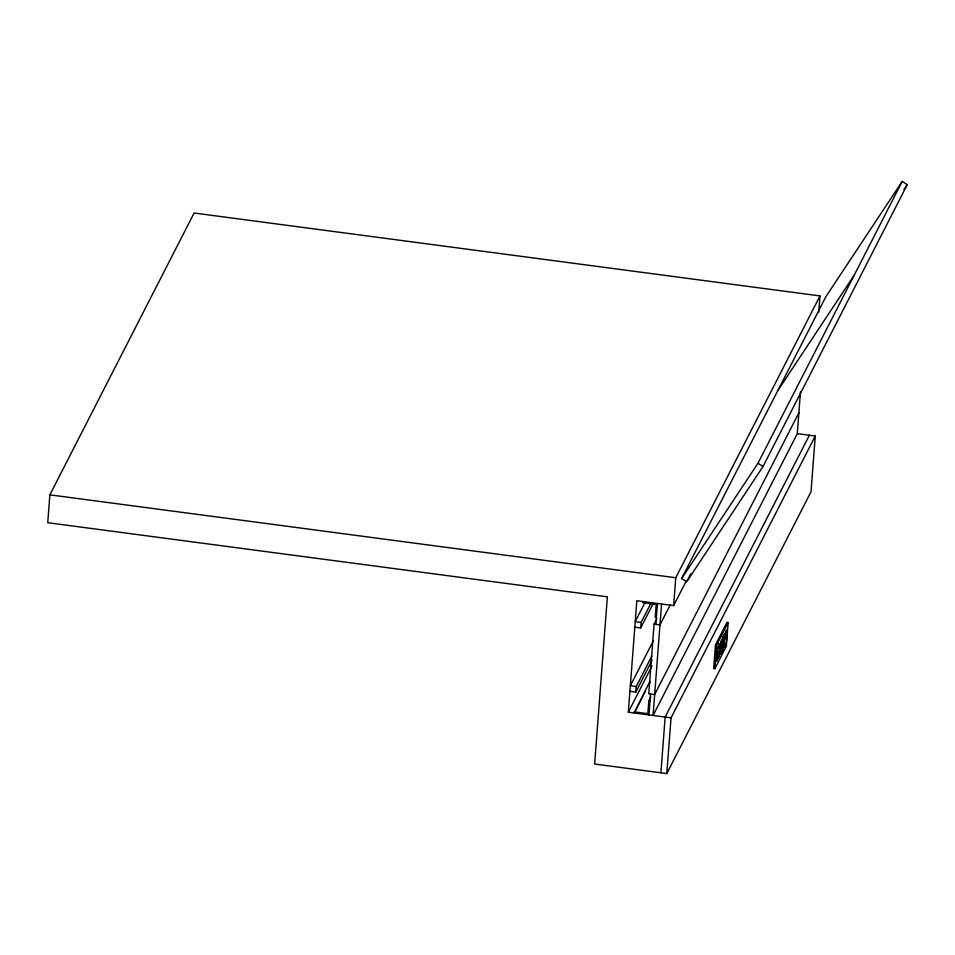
<?xml version="1.0" encoding="UTF-8"?>
<svg xmlns="http://www.w3.org/2000/svg" width="955" height="955" viewBox="0 0 955 955"><rect width="100%" height="100%" fill="white"/><g stroke="black" fill="none" stroke-linecap="round" stroke-linejoin="round"><path stroke-width="1.43" d="M818.757 312.046L819.987 295.919L194.092 213.013L49.875 494.845L47.75 522.707L607.368 596.839L594.631 764.024L666.793 773.574L811.022 491.741L815.26 436.017L797.592 433.677M815.26 436.017L671.043 717.85L628.33 712.191L636.83 600.743L673.645 605.613L686.502 580.473M649.878 681.428L634.227 712.979L645.055 691.802M629.93 691.301L635.815 692.077L636.245 686.502L651.811 656.073M634.812 627.208L640.698 627.996L641.127 622.421L651.286 602.569M642.715 601.519L642.631 602.629L656.18 604.431L655.202 617.24L656.383 617.408M656.789 618.84L654.08 624.128L648.779 693.796L654.664 694.572L798.893 412.739M650.868 696.864L648.839 700.839L647.86 713.66L634.311 711.857M648.946 714.925L650.546 694.022M655.846 624.367L657.446 603.465M661.564 604.014L653.077 715.474L797.294 433.642L800.469 391.992M660.908 772.798L665.146 717.074L809.374 435.241M673.645 605.613L675.77 577.751L819.987 295.919M666.793 773.574L671.043 717.85M715.498 644.828L713.695 668.512L714.865 668.667L726.349 646.225L728.152 622.541L726.982 622.385L715.498 644.828L716.668 644.983L728.152 622.541M714.865 668.667L716.668 644.983M718.542 643.61L720.309 643.849L719.354 656.383L716.357 661.003L717.312 648.469L719.724 643.765L719.533 646.272M716.954 661.075L717.909 648.541L720.309 643.849M719.055 652.54L719.354 656.383M722.016 636.83L723.783 637.057L722.828 649.603L720.416 654.294L720.786 641.676L723.198 636.985M720.416 654.294L721.383 641.76L723.783 637.057M722.422 647.013L722.911 640.745M722.123 647.275L723.89 647.514L724.845 634.968L726.66 630.193L724.26 634.896L723.305 647.43L726.301 642.811L727.256 630.276M726.278 635.206L726.66 630.193M645.389 601.793L635.23 621.633L641.127 622.421M640.698 627.996L653.566 602.856M681.655 578.527L825.872 296.695L902.189 181.426L907.25 184.649L763.033 466.482L686.717 581.762L681.655 578.527L757.972 463.259L902.189 181.426M670.135 605.064L659.977 624.916L654.08 624.128M653.375 640.733L630.348 685.726L636.245 686.502M687.385 580.437L690.775 573.824M635.815 692.077L652.062 660.323M628.33 712.191L652.026 665.886M648.445 685.189L649.794 682.538M719.831 650.116L716.835 654.736M716.357 661.003L718.16 657.482M719.831 654.223L722.828 649.603M723.89 647.514L726.301 642.811M903.967 189.603L907.25 184.649M777.8 390.643L854.116 275.362M49.875 494.845L675.77 577.751M723.078 634.741L724.845 634.968M726.182 636.472L723.783 641.163M722.708 643.252L720.894 648.027L719.127 647.788M725.179 646.069L726.349 646.225M648.839 700.839L650.009 700.994M757.972 463.259L763.033 466.482"/></g></svg>
